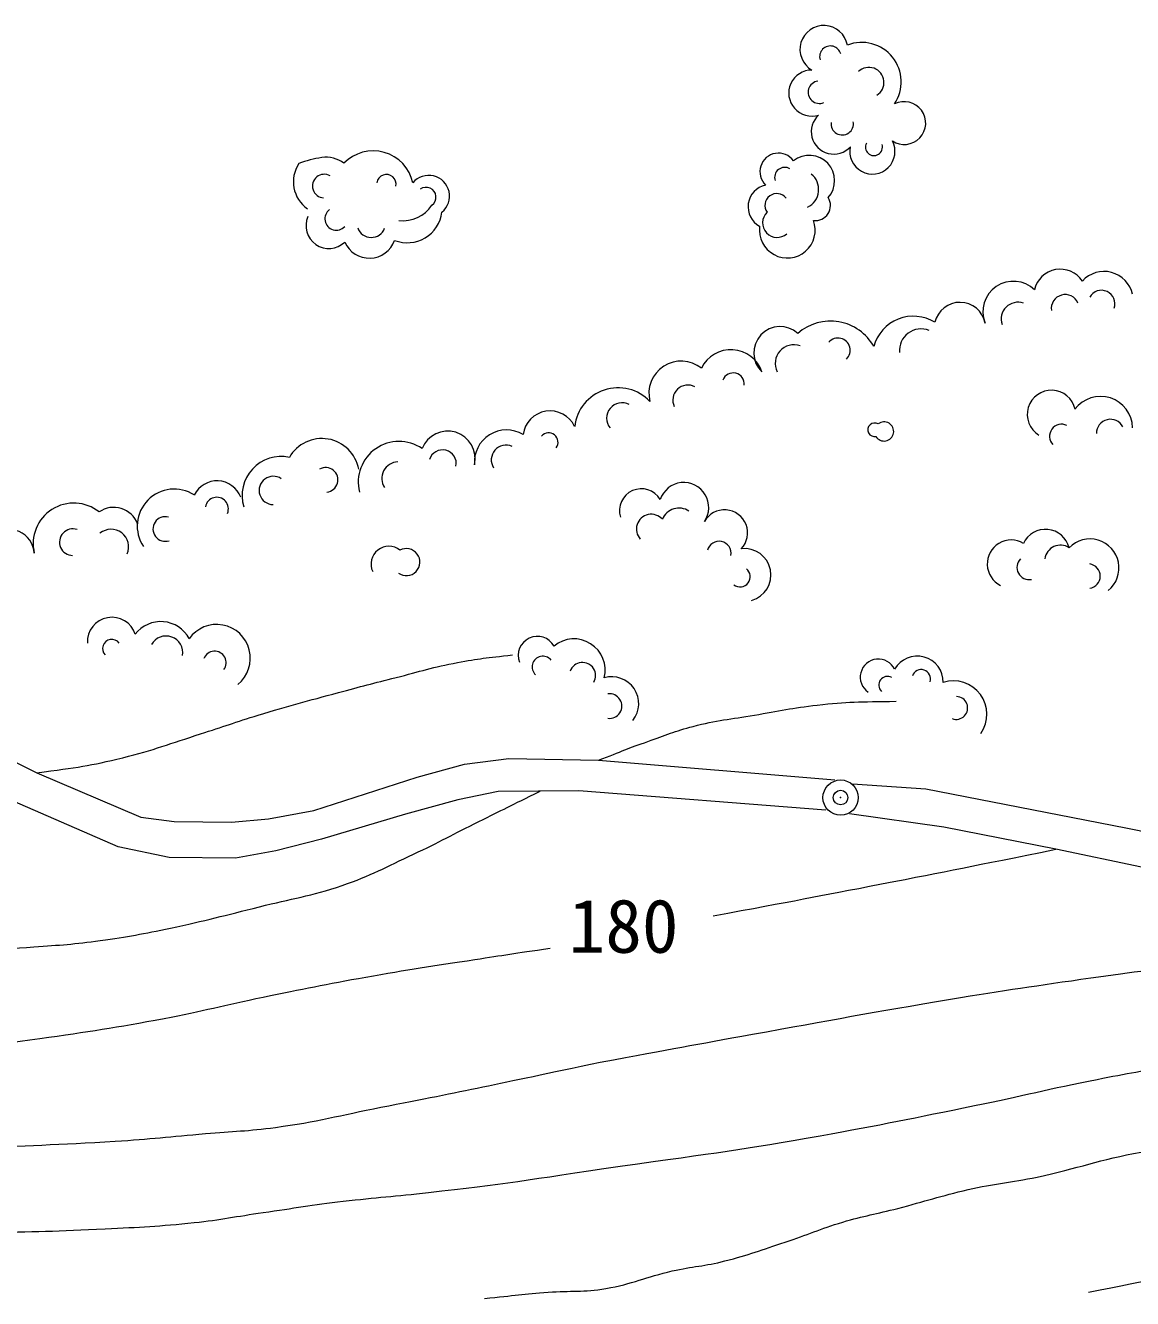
# Model space of a CAD drawing. Units: millimetres, scale not verified. Extents: x 40000 to 680000, y 20000 to 380000.
# Drawn here: x 234330 to 272054, y 278854 to 322258 of the extents above; entities that cross this region are included whole.
import ezdxf
from ezdxf.enums import TextEntityAlignment as Align

# ---------------------------------------------------------------- set-up
doc = ezdxf.new("R2010")
doc.units = ezdxf.units.MM
doc.header["$LTSCALE"] = 1000
doc.header["$PDMODE"] = 32
doc.header["$PDSIZE"] = 500
doc.layers.add('M-BGD', color=7, linetype='Continuous', lineweight=13)
doc.layers.add('M-BMK-SRVR', color=3, linetype='Continuous', lineweight=13)
doc.styles.add('ＭＳ ゴシック', font='')
doc.styles.get('ＭＳ ゴシック').set_extended_font_data('MS Gothic')

msp = doc.modelspace()

# ---------------------------------------------------------------- linework, layer by layer
at = {"layer": 'M-BGD'}
for points in [[(228852, 298902), (229824, 298911), (232562, 297856), (234722, 296776), (238264, 295268), (239394, 295118), (241354, 295093), (242614, 295211), (244151, 295492)], [(244417, 294516), (242865, 294117), (241491, 293866), (239230, 293896), (237487, 294250), (232906, 296245), (229315, 297738), (228149, 297721)], [(244151, 295492), (247678, 296627), (249288, 297071), (250796, 297263), (253854, 297204), (261914, 296537)], [(261607, 295509), (253189, 296169), (250441, 296140), (249067, 295859), (247279, 295371), (244417, 294516)], [(262507, 296400), (265016, 296230), (271823, 294898), (280012, 293241), (284208, 292412)], [(284032, 291105), (269437, 294170), (265619, 294924), (262407, 295379)]]:
    msp.add_lwpolyline(points, dxfattribs=at)
for centre, radius, start, end in [((261536, 321443), 815, 10.366, 240.2564), ((262822, 320330), 1350, 326.2911, 111.0286), ((261758, 321193), 366, 15.1269, 196.7638), ((263069, 320315), 513, 302.2302, 133.7673), ((261123, 319952), 784, 89.3991, 287.3867), ((261381, 319981), 382, 97.3878, 293.4566), ((264277, 318930), 730, 236.1031, 117.0296), ((261871, 318637), 765, 132.1598, 317.8403), ((262163, 318906), 382, 173.0484, 10.7699), ((263190, 317962), 770, 167.9057, 28.0729), ((263243, 318109), 289, 151.1167, 18.0026), ((244922, 314296), 3493, 98.1376, 111.456), ((244572, 316747), 1017, 53.2152, 98.1843), ((246176, 316595), 1387, 12.5477, 135.8472), ((259991, 317272), 634, 36.1732, 225.7703), ((261039, 316967), 865, 318.1788, 128.2783), ((244578, 316929), 1120, 146.5549, 235.2162), ((260202, 317075), 344, 59.2159, 198.1038), ((244513, 316781), 402, 61.0194, 266.2015), ((246631, 316847), 331, 348.0105, 171.3798), ((248072, 316440), 708, 309.2716, 139.8796), ((260687, 316668), 672, 295.9196, 51.4), ((247983, 316402), 338, 305.7894, 126.4493), ((259712, 316076), 759, 102.4259, 241.3139), ((259931, 316119), 405, 37.4036, 214.9128), ((244922, 315665), 389, 126.0363, 317.7755), ((247209, 316759), 1158, 262.4681, 326.9866), ((261249, 316120), 513, 262.4947, 31.8483), ((244668, 315431), 779, 156.3344, 314.1352), ((247344, 316034), 1185, 248.5293, 353.0885), ((260290, 315281), 951, 172.1825, 20.3256), ((259945, 315530), 498, 134.0701, 311.8391), ((246114, 315518), 488, 199.0487, 339.1032), ((246048, 315239), 915, 203.6675, 340.3167), ((269594, 313043), 904, 33.6983, 167.2215), ((271083, 312877), 994, 12.4931, 137.854), ((267989, 312502), 1035, 45.6359, 202.138), ((269758, 312609), 473, 22.5335, 188.5147), ((270997, 312771), 457, 339.8969, 151.2152), ((266173, 311945), 873, 11.0294, 167.2856), ((268152, 312246), 575, 71.301, 198.699), ((261761, 310496), 1684, 28.827, 131.3475), ((264587, 310949), 1397, 58.2595, 165.1051), ((260047, 311093), 898, 47.9269, 226.2053), ((264849, 311176), 737, 68.38, 185.3598), ((260510, 310739), 632, 70.1084, 206.8281), ((262018, 311183), 418, 313.7293, 138.7084), ((256675, 309712), 1102, 51.1702, 194.3003), ((258370, 310089), 1114, 18.6215, 154.3998), ((258447, 310034), 378, 353.6476, 159.2115), ((254525, 308415), 1490, 43.4387, 173.4312), ((256905, 309482), 517, 63.0335, 204.8833), ((269290, 308998), 823, 12.2847, 238.7907), ((270966, 308523), 1088, 1.1503, 143.3071), ((252206, 308188), 928, 25.4099, 172.4513), ((254664, 308867), 530, 63.15, 218.6623), ((263267, 308472), 233, 58.7546, 281.2294), ((263589, 308415), 326, 211.7156, 128.2685), ((269638, 308251), 411, 64.0766, 223.607), ((271301, 308352), 479, 27.1703, 180.9022), ((244431, 306901), 1274, 10.2978, 150.3824), ((248717, 307493), 936, 346.8284, 158.7394), ((250721, 307370), 1096, 58.9704, 184.7277), ((252156, 308046), 322, 324.0927, 138.5877), ((247059, 306686), 1390, 55.5641, 193.9663), ((248543, 307322), 466, 348.4912, 163.4364), ((250706, 307448), 503, 66.1127, 212.3601), ((243039, 306232), 1330, 77.6691, 196.7702), ((247041, 306811), 570, 92.57, 212.9978), ((242775, 306405), 482, 55.6253, 269.4803), ((244561, 306766), 418, 275.9635, 119.7938), ((239399, 305190), 1261, 57.1816, 213.6427), ((240858, 305869), 863, 20.7099, 153.8374), ((255318, 305714), 748, 31.0117, 196.9133), ((256764, 305825), 850, 325.6617, 161.2082), ((240849, 305776), 396, 337.0308, 169.5707), ((235977, 304591), 1384, 51.3101, 193.6323), ((237339, 304963), 866, 20.7722, 125.0223), ((255653, 305086), 507, 41.3576, 222.6168), ((256596, 305200), 604, 55.4601, 158.5215), ((258150, 304956), 787, 316.633, 150.3641), ((239095, 305090), 420, 75.0218, 288.558), ((233775, 304211), 858, 3.6543, 129.9486), ((235941, 304642), 452, 70.9139, 269.6309), ((237248, 304481), 599, 336.3304, 129.4359), ((267919, 303900), 816, 59.2453, 243.6748), ((269088, 304248), 831, 14.1263, 154.8186), ((270603, 303762), 989, 309.0007, 135.841), ((246710, 303895), 606, 50.9825, 205.195), ((247310, 303961), 460, 234.2216, 118.3957), ((257964, 304260), 412, 350.2422, 165.0796), ((258835, 303524), 899, 285.3956, 97.2243), ((269596, 304004), 536, 56.3499, 172.538), ((268535, 303782), 418, 135.771, 280.5862), ((270534, 303483), 419, 278.6157, 81.3843), ((258678, 303466), 349, 233.5173, 51.0943), ((237277, 301241), 838, 18.1204, 182.7994), ((238942, 300841), 1092, 27.8884, 142.7142), ((240845, 300688), 1148, 308.835, 144.7448), ((237269, 301015), 313, 36.4794, 223.7224), ((239121, 300873), 568, 349.9412, 150.7512), ((251774, 300774), 654, 29.8942, 200.273), ((253020, 300282), 1063, 345.7269, 129.6584), ((240774, 300531), 392, 323.2271, 158.6637), ((251959, 300390), 365, 39.5999, 227.6057), ((253312, 300092), 446, 330.01, 159.7604), ((263393, 300039), 617, 25.872, 235.5922), ((264719, 299870), 887, 359.108, 150.3818), ((254303, 299132), 923, 321.9002, 105.9347), ((263706, 299768), 299, 61.7458, 225.4855), ((264852, 299979), 318, 342.116, 161.0142), ((265958, 298776), 1136, 324.9042, 108.0343), ((254234, 299053), 419, 261.9211, 98.0789), ((266046, 298990), 390, 249.2277, 88.1524)]:
    msp.add_arc(centre, radius, start, end, dxfattribs=at)
for points, knots in [([(234722, 296776), (236105, 296965), (236521, 297017), (237649, 297293), (238700, 297550), (239266, 297778), (240297, 298105), (241066, 298348), (241490, 298508), (242261, 298745), (243321, 299071), (243924, 299223), (244994, 299514), (245760, 299722), (246190, 299831), (246959, 300026), (247774, 300233), (248224, 300386), (249051, 300539), (249780, 300673), (250040, 300704), (250930, 300795)], [0, 0, 0, 0, 1, 1, 1, 2, 2, 2, 3, 3, 3, 4, 4, 4, 5, 5, 5, 6, 6, 6, 7, 7, 7, 7]), ([(253854, 297204), (254662, 297525), (254877, 297612), (255542, 297848), (256139, 298060), (256467, 298202), (257080, 298361), (257884, 298569), (258353, 298606), (259172, 298745), (260005, 298887), (260468, 298992), (261308, 299087), (262353, 299205), (262729, 299200), (263998, 299215)], [0, 0, 0, 0, 1, 1, 1, 2, 2, 2, 3, 3, 3, 4, 4, 4, 5, 5, 5, 5]), ([(224923, 290832), (227850, 290687), (228671, 290613), (231073, 290674), (232458, 290709), (233234, 290750), (234617, 290845), (235503, 290905), (236001, 290937), (236881, 291058), (237821, 291188), (238343, 291291), (239272, 291485), (240464, 291734), (241122, 291917), (242304, 292211), (243407, 292486), (244047, 292570), (245123, 292937), (246105, 293273), (246616, 293565), (247557, 294005), (248435, 294416), (248909, 294683), (249777, 295115), (250594, 295522), (250850, 295649), (251870, 296155)], [0, 0, 0, 0, 1, 1, 1, 2, 2, 2, 3, 3, 3, 4, 4, 4, 5, 5, 5, 6, 6, 6, 7, 7, 7, 8, 8, 8, 9, 9, 9, 9]), ([(257763, 291900), (260553, 292421), (261260, 292554), (263498, 292989), (265820, 293440), (266551, 293588), (269437, 294170)], [0, 0, 0, 0, 1, 1, 1, 2, 2, 2, 2]), ([(253913, 286910), (256439, 287380), (257076, 287497), (259105, 287865), (261739, 288342), (263213, 288619), (265853, 289060), (267717, 289372), (268765, 289518), (270636, 289786), (273450, 290190), (275038, 290331), (277853, 290726), (279696, 290984), (280282, 291068), (282569, 291412)], [0, 0, 0, 0, 1, 1, 1, 2, 2, 2, 3, 3, 3, 4, 4, 4, 5, 5, 5, 5]), ([(225802, 286888), (227800, 286992), (228336, 287025), (229956, 287167), (231863, 287333), (232928, 287461), (234824, 287722), (236482, 287949), (237408, 288097), (239052, 288405), (240377, 288653), (241105, 288860), (242426, 289131), (243791, 289412), (244556, 289568), (245928, 289814), (247374, 290074), (248190, 290189), (249643, 290412), (250643, 290566), (250960, 290614), (252205, 290797)], [0, 0, 0, 0, 1, 1, 1, 2, 2, 2, 3, 3, 3, 4, 4, 4, 5, 5, 5, 6, 6, 6, 7, 7, 7, 7]), ([(254597, 283366), (257882, 283823), (258760, 283934), (261412, 284406), (263470, 284772), (264615, 285015), (266664, 285430), (268303, 285763), (269208, 286007), (270849, 286327), (271880, 286529), (272460, 286632), (273497, 286797), (274678, 286985), (275343, 287067), (276529, 287224), (278279, 287455), (279258, 287589), (281013, 287779), (282710, 287963), (283664, 288033), (285369, 288121), (289700, 288345), (292135, 288270), (296472, 288292), (299057, 288305), (300507, 288342), (303091, 288249), (304544, 288197), (305356, 288137), (306806, 288035), (308196, 287938), (308643, 287899), (310362, 287746)], [0, 0, 0, 0, 1, 1, 1, 2, 2, 2, 3, 3, 3, 4, 4, 4, 5, 5, 5, 6, 6, 6, 7, 7, 7, 8, 8, 8, 9, 9, 9, 10, 10, 10, 11, 11, 11, 11]), ([(210708, 286732), (212906, 286130), (213458, 285978), (215223, 285501), (216090, 285267), (216570, 285111), (217444, 284903), (218188, 284726), (218611, 284648), (219365, 284519), (220328, 284354), (220871, 284279), (221842, 284177), (223371, 284017), (224235, 284003), (225771, 283964), (228356, 283899), (229805, 283943), (232390, 284006), (234343, 284055), (235437, 284104), (237387, 284220), (238590, 284292), (239261, 284373), (240461, 284476), (241396, 284557), (241923, 284565), (242853, 284690), (244266, 284880), (245040, 285101), (246440, 285373), (249365, 285942), (250290, 286147), (253913, 286910)], [0, 0, 0, 0, 1, 1, 1, 2, 2, 2, 3, 3, 3, 4, 4, 4, 5, 5, 5, 6, 6, 6, 7, 7, 7, 8, 8, 8, 9, 9, 9, 10, 10, 10, 11, 11, 11, 11]), ([(249967, 278854), (251016, 278968), (251293, 278999), (252145, 279067), (252911, 279129), (253352, 279064), (254109, 279196), (255010, 279353), (255481, 279588), (256372, 279793), (257067, 279954), (257475, 279958), (258166, 280135), (258979, 280343), (259419, 280512), (260216, 280776), (260987, 281031), (261402, 281224), (262180, 281459), (262905, 281677), (263327, 281739), (264059, 281929), (264995, 282171), (265509, 282350), (266451, 282569), (267359, 282781), (267887, 282805), (268799, 282996), (270193, 283289), (270943, 283595), (272344, 283850), (273982, 284149), (274928, 284134), (276572, 284406), (277947, 284633), (278697, 284870), (280073, 285089), (281532, 285321), (282364, 285342), (283831, 285516), (285050, 285661), (285727, 285786), (286949, 285900), (288397, 286035), (289210, 286105), (290664, 286156), (293415, 286254), (294959, 286231), (297710, 286156), (299798, 286100), (300963, 285959), (303048, 285858), (304332, 285795), (305056, 285834), (306337, 285729), (307374, 285644), (307952, 285562), (308984, 285430), (309920, 285312), (310441, 285219), (311376, 285089), (312794, 284891), (313243, 284835), (315009, 284606)], [0, 0, 0, 0, 1, 1, 1, 2, 2, 2, 3, 3, 3, 4, 4, 4, 5, 5, 5, 6, 6, 6, 7, 7, 7, 8, 8, 8, 9, 9, 9, 10, 10, 10, 11, 11, 11, 12, 12, 12, 13, 13, 13, 14, 14, 14, 15, 15, 15, 16, 16, 16, 17, 17, 17, 18, 18, 18, 19, 19, 19, 20, 20, 20, 21, 21, 21, 21]), ([(210959, 284044), (212594, 283601), (213051, 283474), (214412, 283195), (215688, 282934), (216416, 282858), (217700, 282640), (218968, 282424), (219681, 282319), (220945, 282085), (221881, 281911), (222405, 281810), (223337, 281615), (223939, 281489), (224266, 281366), (224874, 281273), (225800, 281133), (226330, 281137), (227266, 281103), (229499, 281021), (230753, 281063), (232988, 281103), (234573, 281130), (235461, 281155), (237045, 281231), (238231, 281287), (238896, 281319), (240077, 281444), (240999, 281542), (241508, 281654), (242426, 281786), (243493, 281939), (244088, 282045), (245159, 282170), (246291, 282303), (246930, 282343), (248063, 282469), (250623, 282755), (251450, 282899), (254597, 283366)], [0, 0, 0, 0, 1, 1, 1, 2, 2, 2, 3, 3, 3, 4, 4, 4, 5, 5, 5, 6, 6, 6, 7, 7, 7, 8, 8, 8, 9, 9, 9, 10, 10, 10, 11, 11, 11, 12, 12, 12, 13, 13, 13, 13]), ([(270550, 279067), (272797, 279520), (273384, 279628), (275205, 279964), (278729, 280616), (280720, 280886), (284258, 281459), (286576, 281834), (287866, 282103), (290194, 282398), (291824, 282605), (292742, 282684), (294379, 282825), (296077, 282972), (297040, 282902), (298735, 283082), (299573, 283170), (300030, 283322), (300871, 283381), (302336, 283483), (303162, 283328), (304629, 283253), (306015, 283181), (306790, 283120), (308173, 282996), (309327, 282893), (309972, 282811), (311120, 282655), (314654, 282173), (315858, 281751), (320037, 280682)], [0, 0, 0, 0, 1, 1, 1, 2, 2, 2, 3, 3, 3, 4, 4, 4, 5, 5, 5, 6, 6, 6, 7, 7, 7, 8, 8, 8, 9, 9, 9, 10, 10, 10, 10])]:
    msp.add_open_spline(points, degree=3, knots=knots, dxfattribs=at)
at = {"layer": 'M-BMK-SRVR'}
msp.add_circle((262105, 295934), 600, dxfattribs=at)
msp.add_point((262105, 295934), dxfattribs=at)

# ---------------------------------------------------------------- texts
at = {"layer": 'M-BGD', "style": 'ＭＳ ゴシック'}
msp.add_text('180', height=1833, dxfattribs=at).set_placement((254712, 290092), align=Align.BOTTOM_CENTER)

doc.saveas('drawing.dxf')
